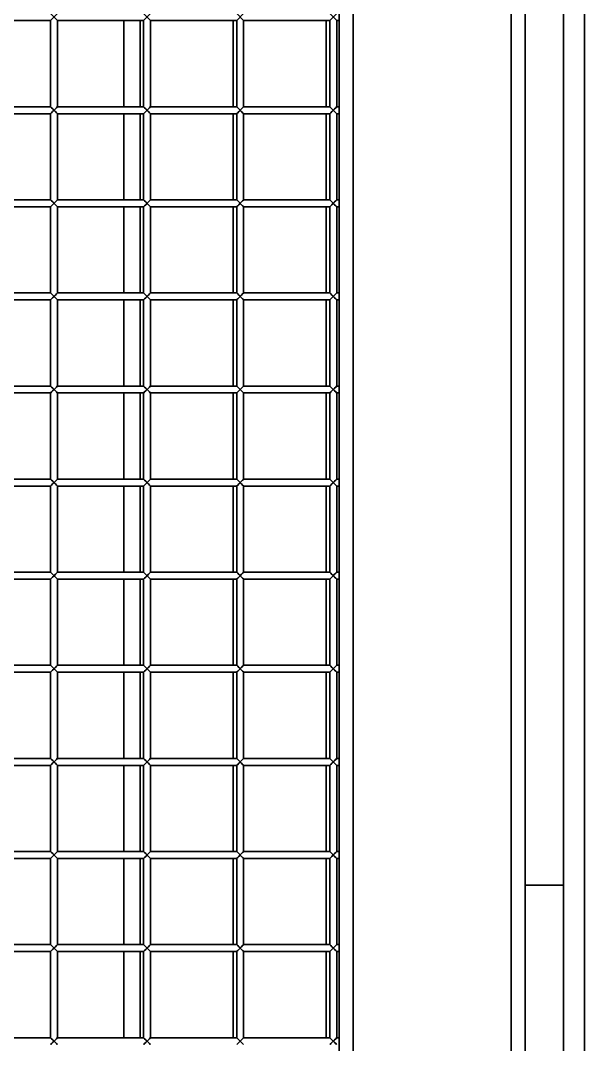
# Model space of a CAD drawing. Header units: millimetres. Extents: x 32496 to 166256, y 3504 to 23939.
# Drawn here: x 99525.3 to 99767.8, y 20375.6 to 20815.6 of the extents above; entities that cross this region are included whole.
import ezdxf

# ---------------------------------------------------------------- set-up
doc = ezdxf.new("R2010")
doc.units = ezdxf.units.MM
doc.layers.get('0').update_dxf_attribs({"lineweight": 35})

# ---------------------------------------------------------------- blocks, each defined once
blk = doc.blocks.new('8-1250')
at = {"linetype": 'Continuous'}
for p, q in [((-300.63, -33789.43), (-300.63, -34414.79)), ((-294.63, -34433.17), (-294.63, -33790.41)), ((-226.63, -33799.29), (-226.63, -34424.29)), ((-220.63, -34424.29), (-220.63, -33799.29)), ((-204.13, -34424.29), (-204.13, -33799.29)), ((-195.13, -34424.29), (-195.13, -33799.29)), ((-461.63, -33944.79), (-424.63, -33944.79)), ((-424.63, -33941.79), (-421.63, -33944.79)), ((-424.63, -33944.79), (-421.63, -33941.79)), ((-424.63, -33944.79), (-424.63, -33981.79)), ((-421.63, -33944.79), (-384.63, -33944.79)), ((-421.63, -33944.79), (-421.63, -33981.79)), ((-393.13, -33981.79), (-393.13, -33944.79)), ((-386.13, -33944.79), (-386.13, -33981.79)), ((-384.63, -33941.79), (-381.63, -33944.79)), ((-384.63, -33944.79), (-381.63, -33941.79)), ((-384.63, -33944.79), (-384.63, -33981.79)), ((-381.63, -33944.79), (-344.63, -33944.79)), ((-381.63, -33944.79), (-381.63, -33981.79)), ((-346.13, -33944.79), (-346.13, -33981.79)), ((-344.63, -33941.79), (-341.63, -33944.79)), ((-344.63, -33944.79), (-341.63, -33941.79)), ((-344.63, -33944.79), (-344.63, -33981.79)), ((-341.63, -33944.79), (-304.63, -33944.79)), ((-341.63, -33944.79), (-341.63, -33981.79)), ((-306.13, -33944.79), (-306.13, -33981.79)), ((-304.63, -33941.79), (-301.63, -33944.79)), ((-304.63, -33944.79), (-301.63, -33941.79)), ((-304.63, -33944.79), (-304.63, -33981.79)), ((-301.63, -33944.79), (-300.63, -33944.79)), ((-301.63, -33944.79), (-301.63, -33981.79)), ((-461.63, -33981.79), (-424.63, -33981.79)), ((-461.63, -33984.79), (-424.63, -33984.79)), ((-424.63, -33981.79), (-421.63, -33984.79)), ((-424.63, -33984.79), (-421.63, -33981.79)), ((-424.63, -33984.79), (-424.63, -34021.79)), ((-421.63, -33981.79), (-384.63, -33981.79)), ((-421.63, -33984.79), (-384.63, -33984.79)), ((-421.63, -33984.79), (-421.63, -34021.79)), ((-393.13, -34021.79), (-393.13, -33984.79)), ((-386.13, -33984.79), (-386.13, -34021.79)), ((-384.63, -33981.79), (-381.63, -33984.79)), ((-384.63, -33984.79), (-381.63, -33981.79)), ((-384.63, -33984.79), (-384.63, -34021.79)), ((-381.63, -33981.79), (-344.63, -33981.79)), ((-381.63, -33984.79), (-344.63, -33984.79)), ((-381.63, -33984.79), (-381.63, -34021.79)), ((-346.13, -33984.79), (-346.13, -34021.79)), ((-344.63, -33981.79), (-341.63, -33984.79)), ((-344.63, -33984.79), (-341.63, -33981.79)), ((-344.63, -33984.79), (-344.63, -34021.79)), ((-341.63, -33981.79), (-304.63, -33981.79)), ((-341.63, -33984.79), (-304.63, -33984.79)), ((-341.63, -33984.79), (-341.63, -34021.79)), ((-306.13, -33984.79), (-306.13, -34021.79)), ((-304.63, -33981.79), (-301.63, -33984.79)), ((-304.63, -33984.79), (-301.63, -33981.79)), ((-304.63, -33984.79), (-304.63, -34021.79)), ((-301.63, -33981.79), (-300.63, -33981.79)), ((-301.63, -33984.79), (-300.63, -33984.79)), ((-301.63, -33984.79), (-301.63, -34021.79)), ((-461.63, -34021.79), (-424.63, -34021.79)), ((-461.63, -34024.79), (-424.63, -34024.79)), ((-424.63, -34021.79), (-421.63, -34024.79)), ((-424.63, -34024.79), (-421.63, -34021.79)), ((-424.63, -34024.79), (-424.63, -34061.79)), ((-421.63, -34021.79), (-384.63, -34021.79)), ((-421.63, -34024.79), (-384.63, -34024.79)), ((-421.63, -34024.79), (-421.63, -34061.79)), ((-393.13, -34061.79), (-393.13, -34024.79)), ((-386.13, -34024.79), (-386.13, -34061.79)), ((-384.63, -34021.79), (-381.63, -34024.79)), ((-384.63, -34024.79), (-381.63, -34021.79)), ((-384.63, -34024.79), (-384.63, -34061.79)), ((-381.63, -34021.79), (-344.63, -34021.79)), ((-381.63, -34024.79), (-344.63, -34024.79)), ((-381.63, -34024.79), (-381.63, -34061.79)), ((-346.13, -34024.79), (-346.13, -34061.79)), ((-344.63, -34021.79), (-341.63, -34024.79)), ((-344.63, -34024.79), (-341.63, -34021.79)), ((-344.63, -34024.79), (-344.63, -34061.79)), ((-341.63, -34021.79), (-304.63, -34021.79)), ((-341.63, -34024.79), (-304.63, -34024.79)), ((-341.63, -34024.79), (-341.63, -34061.79)), ((-306.13, -34024.79), (-306.13, -34061.79)), ((-304.63, -34021.79), (-301.63, -34024.79)), ((-304.63, -34024.79), (-301.63, -34021.79)), ((-304.63, -34024.79), (-304.63, -34061.79)), ((-301.63, -34021.79), (-300.63, -34021.79)), ((-301.63, -34024.79), (-300.63, -34024.79)), ((-301.63, -34024.79), (-301.63, -34061.79)), ((-461.63, -34061.79), (-424.63, -34061.79)), ((-461.63, -34064.79), (-424.63, -34064.79)), ((-424.63, -34061.79), (-421.63, -34064.79)), ((-424.63, -34064.79), (-421.63, -34061.79)), ((-424.63, -34064.79), (-424.63, -34101.79)), ((-421.63, -34061.79), (-384.63, -34061.79)), ((-421.63, -34064.79), (-384.63, -34064.79)), ((-421.63, -34064.79), (-421.63, -34101.79)), ((-393.13, -34101.79), (-393.13, -34064.79)), ((-386.13, -34064.79), (-386.13, -34101.79)), ((-384.63, -34061.79), (-381.63, -34064.79)), ((-384.63, -34064.79), (-381.63, -34061.79)), ((-384.63, -34064.79), (-384.63, -34101.79)), ((-381.63, -34061.79), (-344.63, -34061.79)), ((-381.63, -34064.79), (-344.63, -34064.79)), ((-381.63, -34064.79), (-381.63, -34101.79)), ((-346.13, -34064.79), (-346.13, -34101.79)), ((-344.63, -34061.79), (-341.63, -34064.79)), ((-344.63, -34064.79), (-341.63, -34061.79)), ((-344.63, -34064.79), (-344.63, -34101.79)), ((-341.63, -34061.79), (-304.63, -34061.79)), ((-341.63, -34064.79), (-304.63, -34064.79)), ((-341.63, -34064.79), (-341.63, -34101.79)), ((-306.13, -34064.79), (-306.13, -34101.79)), ((-304.63, -34061.79), (-301.63, -34064.79)), ((-304.63, -34064.79), (-301.63, -34061.79)), ((-304.63, -34064.79), (-304.63, -34101.79)), ((-301.63, -34061.79), (-300.63, -34061.79)), ((-301.63, -34064.79), (-300.63, -34064.79)), ((-301.63, -34064.79), (-301.63, -34101.79)), ((-461.63, -34101.79), (-424.63, -34101.79)), ((-424.63, -34101.79), (-421.63, -34104.79)), ((-424.63, -34104.79), (-421.63, -34101.79)), ((-421.63, -34101.79), (-384.63, -34101.79)), ((-384.63, -34101.79), (-381.63, -34104.79)), ((-384.63, -34104.79), (-381.63, -34101.79)), ((-381.63, -34101.79), (-344.63, -34101.79)), ((-344.63, -34101.79), (-341.63, -34104.79)), ((-344.63, -34104.79), (-341.63, -34101.79)), ((-341.63, -34101.79), (-304.63, -34101.79)), ((-304.63, -34101.79), (-301.63, -34104.79)), ((-304.63, -34104.79), (-301.63, -34101.79)), ((-301.63, -34101.79), (-300.63, -34101.79)), ((-461.63, -34104.79), (-424.63, -34104.79)), ((-424.63, -34104.79), (-424.63, -34141.79)), ((-421.63, -34104.79), (-384.63, -34104.79)), ((-421.63, -34104.79), (-421.63, -34141.79)), ((-393.13, -34141.79), (-393.13, -34104.79)), ((-386.13, -34104.79), (-386.13, -34141.79)), ((-384.63, -34104.79), (-384.63, -34141.79)), ((-381.63, -34104.79), (-344.63, -34104.79)), ((-381.63, -34104.79), (-381.63, -34141.79)), ((-346.13, -34104.79), (-346.13, -34141.79)), ((-344.63, -34104.79), (-344.63, -34141.79)), ((-341.63, -34104.79), (-304.63, -34104.79)), ((-341.63, -34104.79), (-341.63, -34141.79)), ((-306.13, -34104.79), (-306.13, -34141.79)), ((-304.63, -34104.79), (-304.63, -34141.79)), ((-301.63, -34104.79), (-300.63, -34104.79)), ((-301.63, -34104.79), (-301.63, -34141.79)), ((-461.63, -34141.79), (-424.63, -34141.79)), ((-424.63, -34141.79), (-421.63, -34144.79)), ((-424.63, -34144.79), (-421.63, -34141.79)), ((-421.63, -34141.79), (-384.63, -34141.79)), ((-384.63, -34141.79), (-381.63, -34144.79)), ((-384.63, -34144.79), (-381.63, -34141.79)), ((-381.63, -34141.79), (-344.63, -34141.79)), ((-344.63, -34141.79), (-341.63, -34144.79)), ((-344.63, -34144.79), (-341.63, -34141.79)), ((-341.63, -34141.79), (-304.63, -34141.79)), ((-304.63, -34141.79), (-301.63, -34144.79)), ((-304.63, -34144.79), (-301.63, -34141.79)), ((-301.63, -34141.79), (-300.63, -34141.79)), ((-461.63, -34144.79), (-424.63, -34144.79)), ((-424.63, -34144.79), (-424.63, -34181.79)), ((-421.63, -34144.79), (-384.63, -34144.79)), ((-421.63, -34144.79), (-421.63, -34181.79)), ((-393.13, -34181.79), (-393.13, -34144.79)), ((-386.13, -34144.79), (-386.13, -34181.79)), ((-384.63, -34144.79), (-384.63, -34181.79)), ((-381.63, -34144.79), (-344.63, -34144.79)), ((-381.63, -34144.79), (-381.63, -34181.79)), ((-346.13, -34144.79), (-346.13, -34181.79)), ((-344.63, -34144.79), (-344.63, -34181.79)), ((-341.63, -34144.79), (-304.63, -34144.79)), ((-341.63, -34144.79), (-341.63, -34181.79)), ((-306.13, -34144.79), (-306.13, -34181.79)), ((-304.63, -34144.79), (-304.63, -34181.79)), ((-301.63, -34144.79), (-300.63, -34144.79)), ((-301.63, -34144.79), (-301.63, -34181.79)), ((-461.63, -34181.79), (-424.63, -34181.79)), ((-424.63, -34181.79), (-421.63, -34184.79)), ((-424.63, -34184.79), (-421.63, -34181.79)), ((-421.63, -34181.79), (-384.63, -34181.79)), ((-384.63, -34181.79), (-381.63, -34184.79)), ((-384.63, -34184.79), (-381.63, -34181.79)), ((-381.63, -34181.79), (-344.63, -34181.79)), ((-344.63, -34181.79), (-341.63, -34184.79)), ((-344.63, -34184.79), (-341.63, -34181.79)), ((-341.63, -34181.79), (-304.63, -34181.79)), ((-304.63, -34181.79), (-301.63, -34184.79)), ((-304.63, -34184.79), (-301.63, -34181.79)), ((-301.63, -34181.79), (-300.63, -34181.79)), ((-461.63, -34184.79), (-424.63, -34184.79)), ((-424.63, -34184.79), (-424.63, -34221.79)), ((-421.63, -34184.79), (-384.63, -34184.79)), ((-421.63, -34184.79), (-421.63, -34221.79)), ((-393.13, -34221.79), (-393.13, -34184.79)), ((-386.13, -34184.79), (-386.13, -34221.79)), ((-384.63, -34184.79), (-384.63, -34221.79)), ((-381.63, -34184.79), (-344.63, -34184.79)), ((-381.63, -34184.79), (-381.63, -34221.79)), ((-346.13, -34184.79), (-346.13, -34221.79)), ((-344.63, -34184.79), (-344.63, -34221.79)), ((-341.63, -34184.79), (-304.63, -34184.79)), ((-341.63, -34184.79), (-341.63, -34221.79)), ((-306.13, -34184.79), (-306.13, -34221.79)), ((-304.63, -34184.79), (-304.63, -34221.79)), ((-301.63, -34184.79), (-300.63, -34184.79)), ((-301.63, -34184.79), (-301.63, -34221.79)), ((-461.63, -34221.79), (-424.63, -34221.79)), ((-424.63, -34221.79), (-421.63, -34224.79)), ((-424.63, -34224.79), (-421.63, -34221.79)), ((-421.63, -34221.79), (-384.63, -34221.79)), ((-384.63, -34221.79), (-381.63, -34224.79)), ((-384.63, -34224.79), (-381.63, -34221.79)), ((-381.63, -34221.79), (-344.63, -34221.79)), ((-344.63, -34221.79), (-341.63, -34224.79)), ((-344.63, -34224.79), (-341.63, -34221.79)), ((-341.63, -34221.79), (-304.63, -34221.79)), ((-304.63, -34221.79), (-301.63, -34224.79)), ((-304.63, -34224.79), (-301.63, -34221.79)), ((-301.63, -34221.79), (-300.63, -34221.79)), ((-461.63, -34224.79), (-424.63, -34224.79)), ((-424.63, -34224.79), (-424.63, -34261.79)), ((-421.63, -34224.79), (-384.63, -34224.79)), ((-421.63, -34224.79), (-421.63, -34261.79)), ((-393.13, -34261.79), (-393.13, -34224.79)), ((-386.13, -34224.79), (-386.13, -34261.79)), ((-384.63, -34224.79), (-384.63, -34261.79)), ((-381.63, -34224.79), (-344.63, -34224.79)), ((-381.63, -34224.79), (-381.63, -34261.79)), ((-346.13, -34224.79), (-346.13, -34261.79)), ((-344.63, -34224.79), (-344.63, -34261.79)), ((-341.63, -34224.79), (-304.63, -34224.79)), ((-341.63, -34224.79), (-341.63, -34261.79)), ((-306.13, -34224.79), (-306.13, -34261.79)), ((-304.63, -34224.79), (-304.63, -34261.79)), ((-301.63, -34224.79), (-300.63, -34224.79)), ((-301.63, -34224.79), (-301.63, -34261.79)), ((-461.63, -34261.79), (-424.63, -34261.79)), ((-424.63, -34261.79), (-421.63, -34264.79)), ((-424.63, -34264.79), (-421.63, -34261.79)), ((-421.63, -34261.79), (-384.63, -34261.79)), ((-384.63, -34261.79), (-381.63, -34264.79)), ((-384.63, -34264.79), (-381.63, -34261.79)), ((-381.63, -34261.79), (-344.63, -34261.79)), ((-344.63, -34261.79), (-341.63, -34264.79)), ((-344.63, -34264.79), (-341.63, -34261.79)), ((-341.63, -34261.79), (-304.63, -34261.79)), ((-304.63, -34261.79), (-301.63, -34264.79)), ((-304.63, -34264.79), (-301.63, -34261.79)), ((-301.63, -34261.79), (-300.63, -34261.79)), ((-461.63, -34264.79), (-424.63, -34264.79)), ((-424.63, -34264.79), (-424.63, -34301.79)), ((-421.63, -34264.79), (-384.63, -34264.79)), ((-421.63, -34264.79), (-421.63, -34301.79)), ((-393.13, -34301.79), (-393.13, -34264.79)), ((-386.13, -34264.79), (-386.13, -34301.79)), ((-384.63, -34264.79), (-384.63, -34301.79)), ((-381.63, -34264.79), (-344.63, -34264.79)), ((-381.63, -34264.79), (-381.63, -34301.79)), ((-346.13, -34264.79), (-346.13, -34301.79)), ((-344.63, -34264.79), (-344.63, -34301.79)), ((-341.63, -34264.79), (-304.63, -34264.79)), ((-341.63, -34264.79), (-341.63, -34301.79)), ((-306.13, -34264.79), (-306.13, -34301.79)), ((-304.63, -34264.79), (-304.63, -34301.79)), ((-301.63, -34264.79), (-300.63, -34264.79)), ((-301.63, -34264.79), (-301.63, -34301.79)), ((-461.63, -34301.79), (-424.63, -34301.79)), ((-424.63, -34301.79), (-421.63, -34304.79)), ((-424.63, -34304.79), (-421.63, -34301.79)), ((-421.63, -34301.79), (-384.63, -34301.79)), ((-384.63, -34301.79), (-381.63, -34304.79)), ((-384.63, -34304.79), (-381.63, -34301.79)), ((-381.63, -34301.79), (-344.63, -34301.79)), ((-344.63, -34301.79), (-341.63, -34304.79)), ((-344.63, -34304.79), (-341.63, -34301.79)), ((-341.63, -34301.79), (-304.63, -34301.79)), ((-304.63, -34301.79), (-301.63, -34304.79)), ((-304.63, -34304.79), (-301.63, -34301.79)), ((-301.63, -34301.79), (-300.63, -34301.79)), ((-461.63, -34304.79), (-424.63, -34304.79)), ((-424.63, -34304.79), (-424.63, -34341.79)), ((-421.63, -34304.79), (-384.63, -34304.79)), ((-421.63, -34304.79), (-421.63, -34341.79)), ((-393.13, -34341.79), (-393.13, -34304.79)), ((-386.13, -34304.79), (-386.13, -34341.79)), ((-384.63, -34304.79), (-384.63, -34341.79)), ((-381.63, -34304.79), (-344.63, -34304.79)), ((-381.63, -34304.79), (-381.63, -34341.79)), ((-346.13, -34304.79), (-346.13, -34341.79)), ((-344.63, -34304.79), (-344.63, -34341.79)), ((-341.63, -34304.79), (-304.63, -34304.79)), ((-341.63, -34304.79), (-341.63, -34341.79)), ((-306.13, -34304.79), (-306.13, -34341.79)), ((-304.63, -34304.79), (-304.63, -34341.79)), ((-301.63, -34304.79), (-300.63, -34304.79)), ((-301.63, -34304.79), (-301.63, -34341.79)), ((-220.63, -34316.29), (-204.13, -34316.29)), ((-461.63, -34341.79), (-424.63, -34341.79)), ((-424.63, -34341.79), (-421.63, -34344.79)), ((-424.63, -34344.79), (-421.63, -34341.79)), ((-421.63, -34341.79), (-384.63, -34341.79)), ((-384.63, -34341.79), (-381.63, -34344.79)), ((-384.63, -34344.79), (-381.63, -34341.79)), ((-381.63, -34341.79), (-344.63, -34341.79)), ((-344.63, -34341.79), (-341.63, -34344.79)), ((-344.63, -34344.79), (-341.63, -34341.79)), ((-341.63, -34341.79), (-304.63, -34341.79)), ((-304.63, -34341.79), (-301.63, -34344.79)), ((-304.63, -34344.79), (-301.63, -34341.79)), ((-301.63, -34341.79), (-300.63, -34341.79)), ((-461.63, -34344.79), (-424.63, -34344.79)), ((-424.63, -34344.79), (-424.63, -34381.79)), ((-421.63, -34344.79), (-384.63, -34344.79)), ((-421.63, -34344.79), (-421.63, -34381.79)), ((-393.13, -34381.79), (-393.13, -34344.79)), ((-386.13, -34344.79), (-386.13, -34381.79)), ((-384.63, -34344.79), (-384.63, -34381.79)), ((-381.63, -34344.79), (-344.63, -34344.79)), ((-381.63, -34344.79), (-381.63, -34381.79)), ((-346.13, -34344.79), (-346.13, -34381.79)), ((-344.63, -34344.79), (-344.63, -34381.79)), ((-341.63, -34344.79), (-304.63, -34344.79)), ((-341.63, -34344.79), (-341.63, -34381.79)), ((-306.13, -34344.79), (-306.13, -34381.79)), ((-304.63, -34344.79), (-304.63, -34381.79)), ((-301.63, -34344.79), (-300.63, -34344.79)), ((-301.63, -34344.79), (-301.63, -34381.79)), ((-461.63, -34381.79), (-424.63, -34381.79)), ((-424.63, -34381.79), (-421.63, -34384.79)), ((-424.63, -34384.79), (-421.63, -34381.79)), ((-421.63, -34381.79), (-384.63, -34381.79)), ((-384.63, -34381.79), (-381.63, -34384.79)), ((-384.63, -34384.79), (-381.63, -34381.79)), ((-381.63, -34381.79), (-344.63, -34381.79)), ((-344.63, -34381.79), (-341.63, -34384.79)), ((-344.63, -34384.79), (-341.63, -34381.79)), ((-341.63, -34381.79), (-304.63, -34381.79)), ((-304.63, -34381.79), (-301.63, -34384.79)), ((-304.63, -34384.79), (-301.63, -34381.79)), ((-301.63, -34381.79), (-300.63, -34381.79))]:
    blk.add_line(p, q, dxfattribs=at)
for points in [[(-424.63, -33981.79), (-424.2, -33982.22), (-423.71, -33982.71), (-422.54, -33983.88)], [(-423.13, -33983.29), (-423.72, -33983.88), (-424.19, -33984.35), (-424.51, -33984.67)], [(-423.13, -33983.29), (-422.54, -33982.7), (-422.07, -33982.23), (-421.74, -33981.9)], [(-421.74, -33984.67), (-422.07, -33984.35), (-422.54, -33983.88)], [(-384.63, -33981.79), (-384.2, -33982.22), (-383.71, -33982.71), (-382.54, -33983.88)], [(-383.13, -33983.29), (-383.72, -33983.88), (-384.19, -33984.35), (-384.51, -33984.67)], [(-383.13, -33983.29), (-382.54, -33982.7), (-382.07, -33982.23), (-381.74, -33981.9)], [(-381.74, -33984.67), (-382.07, -33984.35), (-382.54, -33983.88)], [(-344.63, -33981.79), (-344.2, -33982.22), (-343.71, -33982.71), (-342.54, -33983.88)], [(-343.13, -33983.29), (-343.72, -33983.88), (-344.19, -33984.35), (-344.51, -33984.67)], [(-343.13, -33983.29), (-342.54, -33982.7), (-342.07, -33982.23), (-341.74, -33981.9)], [(-341.74, -33984.67), (-342.07, -33984.35), (-342.54, -33983.88)], [(-304.63, -33981.79), (-304.2, -33982.22), (-303.71, -33982.71), (-302.54, -33983.88)], [(-303.13, -33983.29), (-303.72, -33983.88), (-304.19, -33984.35), (-304.51, -33984.67)], [(-303.13, -33983.29), (-302.54, -33982.7), (-302.07, -33982.23), (-301.74, -33981.9)], [(-301.74, -33984.67), (-302.07, -33984.35), (-302.54, -33983.88)], [(-424.63, -34021.79), (-424.2, -34022.22), (-423.71, -34022.71), (-422.54, -34023.88)], [(-423.13, -34023.29), (-423.72, -34023.88), (-424.19, -34024.35), (-424.51, -34024.67)], [(-423.13, -34023.29), (-422.54, -34022.7), (-422.07, -34022.23), (-421.74, -34021.9)], [(-421.74, -34024.67), (-422.07, -34024.35), (-422.54, -34023.88)], [(-384.63, -34021.79), (-384.2, -34022.22), (-383.71, -34022.71), (-382.54, -34023.88)], [(-383.13, -34023.29), (-383.72, -34023.88), (-384.19, -34024.35), (-384.51, -34024.67)], [(-383.13, -34023.29), (-382.54, -34022.7), (-382.07, -34022.23), (-381.74, -34021.9)], [(-381.74, -34024.67), (-382.07, -34024.35), (-382.54, -34023.88)], [(-344.63, -34021.79), (-344.2, -34022.22), (-343.71, -34022.71), (-342.54, -34023.88)], [(-343.13, -34023.29), (-343.72, -34023.88), (-344.19, -34024.35), (-344.51, -34024.67)], [(-343.13, -34023.29), (-342.54, -34022.7), (-342.07, -34022.23), (-341.74, -34021.9)], [(-341.74, -34024.67), (-342.07, -34024.35), (-342.54, -34023.88)], [(-304.63, -34021.79), (-304.2, -34022.22), (-303.71, -34022.71), (-302.54, -34023.88)], [(-303.13, -34023.29), (-303.72, -34023.88), (-304.19, -34024.35), (-304.51, -34024.67)], [(-303.13, -34023.29), (-302.54, -34022.7), (-302.07, -34022.23), (-301.74, -34021.9)], [(-301.74, -34024.67), (-302.07, -34024.35), (-302.54, -34023.88)], [(-424.63, -34061.79), (-424.2, -34062.22), (-423.71, -34062.71), (-422.54, -34063.88)], [(-423.13, -34063.29), (-423.72, -34063.88), (-424.19, -34064.35), (-424.51, -34064.67)], [(-423.13, -34063.29), (-422.54, -34062.7), (-422.07, -34062.23), (-421.74, -34061.9)], [(-421.74, -34064.67), (-422.07, -34064.35), (-422.54, -34063.88)], [(-384.63, -34061.79), (-384.2, -34062.22), (-383.71, -34062.71), (-382.54, -34063.88)], [(-383.13, -34063.29), (-383.72, -34063.88), (-384.19, -34064.35), (-384.51, -34064.67)], [(-383.13, -34063.29), (-382.54, -34062.7), (-382.07, -34062.23), (-381.74, -34061.9)], [(-381.74, -34064.67), (-382.07, -34064.35), (-382.54, -34063.88)], [(-344.63, -34061.79), (-344.2, -34062.22), (-343.71, -34062.71), (-342.54, -34063.88)], [(-343.13, -34063.29), (-343.72, -34063.88), (-344.19, -34064.35), (-344.51, -34064.67)], [(-343.13, -34063.29), (-342.54, -34062.7), (-342.07, -34062.23), (-341.74, -34061.9)], [(-341.74, -34064.67), (-342.07, -34064.35), (-342.54, -34063.88)], [(-304.63, -34061.79), (-304.2, -34062.22), (-303.71, -34062.71), (-302.54, -34063.88)], [(-303.13, -34063.29), (-303.72, -34063.88), (-304.19, -34064.35), (-304.51, -34064.67)], [(-303.13, -34063.29), (-302.54, -34062.7), (-302.07, -34062.23), (-301.74, -34061.9)], [(-301.74, -34064.67), (-302.07, -34064.35), (-302.54, -34063.88)], [(-424.63, -34101.79), (-424.2, -34102.22), (-423.71, -34102.71), (-422.54, -34103.88)], [(-423.13, -34103.29), (-423.72, -34103.88), (-424.19, -34104.35), (-424.51, -34104.67)], [(-423.13, -34103.29), (-422.54, -34102.7), (-422.07, -34102.23), (-421.74, -34101.9)], [(-421.74, -34104.67), (-422.07, -34104.35), (-422.54, -34103.88)], [(-384.63, -34101.79), (-384.2, -34102.22), (-383.71, -34102.71), (-382.54, -34103.88)], [(-383.13, -34103.29), (-383.72, -34103.88), (-384.19, -34104.35), (-384.51, -34104.67)], [(-383.13, -34103.29), (-382.54, -34102.7), (-382.07, -34102.23), (-381.74, -34101.9)], [(-381.74, -34104.67), (-382.07, -34104.35), (-382.54, -34103.88)], [(-344.63, -34101.79), (-344.2, -34102.22), (-343.71, -34102.71), (-342.54, -34103.88)], [(-343.13, -34103.29), (-343.72, -34103.88), (-344.19, -34104.35), (-344.51, -34104.67)], [(-343.13, -34103.29), (-342.54, -34102.7), (-342.07, -34102.23), (-341.74, -34101.9)], [(-341.74, -34104.67), (-342.07, -34104.35), (-342.54, -34103.88)], [(-304.63, -34101.79), (-304.2, -34102.22), (-303.71, -34102.71), (-302.54, -34103.88)], [(-303.13, -34103.29), (-303.72, -34103.88), (-304.19, -34104.35), (-304.51, -34104.67)], [(-303.13, -34103.29), (-302.54, -34102.7), (-302.07, -34102.23), (-301.74, -34101.9)], [(-301.74, -34104.67), (-302.07, -34104.35), (-302.54, -34103.88)], [(-424.63, -34141.79), (-424.2, -34142.22), (-423.71, -34142.71), (-422.54, -34143.88)], [(-423.13, -34143.29), (-423.72, -34143.88), (-424.19, -34144.35), (-424.51, -34144.67)], [(-423.13, -34143.29), (-422.54, -34142.7), (-422.07, -34142.23), (-421.74, -34141.9)], [(-421.74, -34144.67), (-422.07, -34144.35), (-422.54, -34143.88)], [(-384.63, -34141.79), (-384.2, -34142.22), (-383.71, -34142.71), (-382.54, -34143.88)], [(-383.13, -34143.29), (-383.72, -34143.88), (-384.19, -34144.35), (-384.51, -34144.67)], [(-383.13, -34143.29), (-382.54, -34142.7), (-382.07, -34142.23), (-381.74, -34141.9)], [(-381.74, -34144.67), (-382.07, -34144.35), (-382.54, -34143.88)], [(-344.63, -34141.79), (-344.2, -34142.22), (-343.71, -34142.71), (-342.54, -34143.88)], [(-343.13, -34143.29), (-343.72, -34143.88), (-344.19, -34144.35), (-344.51, -34144.67)], [(-343.13, -34143.29), (-342.54, -34142.7), (-342.07, -34142.23), (-341.74, -34141.9)], [(-341.74, -34144.67), (-342.07, -34144.35), (-342.54, -34143.88)], [(-304.63, -34141.79), (-304.2, -34142.22), (-303.71, -34142.71), (-302.54, -34143.88)], [(-303.13, -34143.29), (-303.72, -34143.88), (-304.19, -34144.35), (-304.51, -34144.67)], [(-303.13, -34143.29), (-302.54, -34142.7), (-302.07, -34142.23), (-301.74, -34141.9)], [(-301.74, -34144.67), (-302.07, -34144.35), (-302.54, -34143.88)], [(-424.63, -34181.79), (-424.2, -34182.22), (-423.71, -34182.71), (-422.54, -34183.88)], [(-423.13, -34183.29), (-423.72, -34183.88), (-424.19, -34184.35), (-424.51, -34184.67)], [(-423.13, -34183.29), (-422.54, -34182.7), (-422.07, -34182.23), (-421.74, -34181.9)], [(-384.63, -34181.79), (-384.2, -34182.22), (-383.71, -34182.71), (-382.54, -34183.88)], [(-383.13, -34183.29), (-383.72, -34183.88), (-384.19, -34184.35), (-384.51, -34184.67)], [(-383.13, -34183.29), (-382.54, -34182.7), (-382.07, -34182.23), (-381.74, -34181.9)], [(-344.63, -34181.79), (-344.2, -34182.22), (-343.71, -34182.71), (-342.54, -34183.88)], [(-343.13, -34183.29), (-343.72, -34183.88), (-344.19, -34184.35), (-344.51, -34184.67)], [(-343.13, -34183.29), (-342.54, -34182.7), (-342.07, -34182.23), (-341.74, -34181.9)], [(-304.63, -34181.79), (-304.2, -34182.22), (-303.71, -34182.71), (-302.54, -34183.88)], [(-303.13, -34183.29), (-303.72, -34183.88), (-304.19, -34184.35), (-304.51, -34184.67)], [(-303.13, -34183.29), (-302.54, -34182.7), (-302.07, -34182.23), (-301.74, -34181.9)], [(-421.74, -34184.67), (-422.07, -34184.35), (-422.54, -34183.88)], [(-381.74, -34184.67), (-382.07, -34184.35), (-382.54, -34183.88)], [(-341.74, -34184.67), (-342.07, -34184.35), (-342.54, -34183.88)], [(-301.74, -34184.67), (-302.07, -34184.35), (-302.54, -34183.88)], [(-424.63, -34221.79), (-424.2, -34222.22), (-423.71, -34222.71), (-422.54, -34223.88)], [(-423.13, -34223.29), (-422.54, -34222.7), (-422.07, -34222.23), (-421.74, -34221.9)], [(-384.63, -34221.79), (-384.2, -34222.22), (-383.71, -34222.71), (-382.54, -34223.88)], [(-383.13, -34223.29), (-382.54, -34222.7), (-382.07, -34222.23), (-381.74, -34221.9)], [(-344.63, -34221.79), (-344.2, -34222.22), (-343.71, -34222.71), (-342.54, -34223.88)], [(-343.13, -34223.29), (-342.54, -34222.7), (-342.07, -34222.23), (-341.74, -34221.9)], [(-304.63, -34221.79), (-304.2, -34222.22), (-303.71, -34222.71), (-302.54, -34223.88)], [(-303.13, -34223.29), (-302.54, -34222.7), (-302.07, -34222.23), (-301.74, -34221.9)], [(-423.13, -34223.29), (-423.72, -34223.88), (-424.19, -34224.35), (-424.51, -34224.67)], [(-421.74, -34224.67), (-422.07, -34224.35), (-422.54, -34223.88)], [(-383.13, -34223.29), (-383.72, -34223.88), (-384.19, -34224.35), (-384.51, -34224.67)], [(-381.74, -34224.67), (-382.07, -34224.35), (-382.54, -34223.88)], [(-343.13, -34223.29), (-343.72, -34223.88), (-344.19, -34224.35), (-344.51, -34224.67)], [(-341.74, -34224.67), (-342.07, -34224.35), (-342.54, -34223.88)], [(-303.13, -34223.29), (-303.72, -34223.88), (-304.19, -34224.35), (-304.51, -34224.67)], [(-301.74, -34224.67), (-302.07, -34224.35), (-302.54, -34223.88)], [(-424.63, -34261.79), (-424.2, -34262.22), (-423.71, -34262.71), (-422.54, -34263.88)], [(-423.13, -34263.29), (-422.54, -34262.7), (-422.07, -34262.23), (-421.74, -34261.9)], [(-384.63, -34261.79), (-384.2, -34262.22), (-383.71, -34262.71), (-382.54, -34263.88)], [(-383.13, -34263.29), (-382.54, -34262.7), (-382.07, -34262.23), (-381.74, -34261.9)], [(-344.63, -34261.79), (-344.2, -34262.22), (-343.71, -34262.71), (-342.54, -34263.88)], [(-343.13, -34263.29), (-342.54, -34262.7), (-342.07, -34262.23), (-341.74, -34261.9)], [(-304.63, -34261.79), (-304.2, -34262.22), (-303.71, -34262.71), (-302.54, -34263.88)], [(-303.13, -34263.29), (-302.54, -34262.7), (-302.07, -34262.23), (-301.74, -34261.9)], [(-423.13, -34263.29), (-423.72, -34263.88), (-424.19, -34264.35), (-424.51, -34264.67)], [(-421.74, -34264.67), (-422.07, -34264.35), (-422.54, -34263.88)], [(-383.13, -34263.29), (-383.72, -34263.88), (-384.19, -34264.35), (-384.51, -34264.67)], [(-381.74, -34264.67), (-382.07, -34264.35), (-382.54, -34263.88)], [(-343.13, -34263.29), (-343.72, -34263.88), (-344.19, -34264.35), (-344.51, -34264.67)], [(-341.74, -34264.67), (-342.07, -34264.35), (-342.54, -34263.88)], [(-303.13, -34263.29), (-303.72, -34263.88), (-304.19, -34264.35), (-304.51, -34264.67)], [(-301.74, -34264.67), (-302.07, -34264.35), (-302.54, -34263.88)], [(-424.63, -34301.79), (-424.2, -34302.22), (-423.71, -34302.71), (-422.54, -34303.88)], [(-423.13, -34303.29), (-422.54, -34302.7), (-422.07, -34302.23), (-421.74, -34301.9)], [(-384.63, -34301.79), (-384.2, -34302.22), (-383.71, -34302.71), (-382.54, -34303.88)], [(-383.13, -34303.29), (-382.54, -34302.7), (-382.07, -34302.23), (-381.74, -34301.9)], [(-344.63, -34301.79), (-344.2, -34302.22), (-343.71, -34302.71), (-342.54, -34303.88)], [(-343.13, -34303.29), (-342.54, -34302.7), (-342.07, -34302.23), (-341.74, -34301.9)], [(-304.63, -34301.79), (-304.2, -34302.22), (-303.71, -34302.71), (-302.54, -34303.88)], [(-303.13, -34303.29), (-302.54, -34302.7), (-302.07, -34302.23), (-301.74, -34301.9)], [(-423.13, -34303.29), (-423.72, -34303.88), (-424.19, -34304.35), (-424.51, -34304.67)], [(-421.74, -34304.67), (-422.07, -34304.35), (-422.54, -34303.88)], [(-383.13, -34303.29), (-383.72, -34303.88), (-384.19, -34304.35), (-384.51, -34304.67)], [(-381.74, -34304.67), (-382.07, -34304.35), (-382.54, -34303.88)], [(-343.13, -34303.29), (-343.72, -34303.88), (-344.19, -34304.35), (-344.51, -34304.67)], [(-341.74, -34304.67), (-342.07, -34304.35), (-342.54, -34303.88)], [(-303.13, -34303.29), (-303.72, -34303.88), (-304.19, -34304.35), (-304.51, -34304.67)], [(-301.74, -34304.67), (-302.07, -34304.35), (-302.54, -34303.88)], [(-424.63, -34341.79), (-424.2, -34342.22), (-423.71, -34342.71), (-422.54, -34343.88)], [(-423.13, -34343.29), (-422.54, -34342.7), (-422.07, -34342.23), (-421.74, -34341.9)], [(-384.63, -34341.79), (-384.2, -34342.22), (-383.71, -34342.71), (-382.54, -34343.88)], [(-383.13, -34343.29), (-382.54, -34342.7), (-382.07, -34342.23), (-381.74, -34341.9)], [(-344.63, -34341.79), (-344.2, -34342.22), (-343.71, -34342.71), (-342.54, -34343.88)], [(-343.13, -34343.29), (-342.54, -34342.7), (-342.07, -34342.23), (-341.74, -34341.9)], [(-304.63, -34341.79), (-304.2, -34342.22), (-303.71, -34342.71), (-302.54, -34343.88)], [(-303.13, -34343.29), (-302.54, -34342.7), (-302.07, -34342.23), (-301.74, -34341.9)], [(-423.13, -34343.29), (-423.72, -34343.88), (-424.19, -34344.35), (-424.51, -34344.67)], [(-421.74, -34344.67), (-422.07, -34344.35), (-422.54, -34343.88)], [(-383.13, -34343.29), (-383.72, -34343.88), (-384.19, -34344.35), (-384.51, -34344.67)], [(-381.74, -34344.67), (-382.07, -34344.35), (-382.54, -34343.88)], [(-343.13, -34343.29), (-343.72, -34343.88), (-344.19, -34344.35), (-344.51, -34344.67)], [(-341.74, -34344.67), (-342.07, -34344.35), (-342.54, -34343.88)], [(-303.13, -34343.29), (-303.72, -34343.88), (-304.19, -34344.35), (-304.51, -34344.67)], [(-301.74, -34344.67), (-302.07, -34344.35), (-302.54, -34343.88)], [(-424.63, -34381.79), (-424.2, -34382.22), (-423.71, -34382.71), (-422.54, -34383.88)], [(-423.13, -34383.29), (-423.72, -34383.88), (-424.19, -34384.35), (-424.51, -34384.67)], [(-423.13, -34383.29), (-422.54, -34382.7), (-422.07, -34382.23), (-421.74, -34381.9)], [(-421.74, -34384.67), (-422.07, -34384.35), (-422.54, -34383.88)], [(-384.63, -34381.79), (-384.2, -34382.22), (-383.71, -34382.71), (-382.54, -34383.88)], [(-383.13, -34383.29), (-383.72, -34383.88), (-384.19, -34384.35), (-384.51, -34384.67)], [(-383.13, -34383.29), (-382.54, -34382.7), (-382.07, -34382.23), (-381.74, -34381.9)], [(-381.74, -34384.67), (-382.07, -34384.35), (-382.54, -34383.88)], [(-344.63, -34381.79), (-344.2, -34382.22), (-343.71, -34382.71), (-342.54, -34383.88)], [(-343.13, -34383.29), (-343.72, -34383.88), (-344.19, -34384.35), (-344.51, -34384.67)], [(-343.13, -34383.29), (-342.54, -34382.7), (-342.07, -34382.23), (-341.74, -34381.9)], [(-341.74, -34384.67), (-342.07, -34384.35), (-342.54, -34383.88)], [(-304.63, -34381.79), (-304.2, -34382.22), (-303.71, -34382.71), (-302.54, -34383.88)], [(-303.13, -34383.29), (-303.72, -34383.88), (-304.19, -34384.35), (-304.51, -34384.67)], [(-303.13, -34383.29), (-302.54, -34382.7), (-302.07, -34382.23), (-301.74, -34381.9)], [(-301.74, -34384.67), (-302.07, -34384.35), (-302.54, -34383.88)]]:
    blk.add_lwpolyline(points, dxfattribs=at)

msp = doc.modelspace()

# ---------------------------------------------------------------- block references
at = {"color": 6}
msp.add_blockref('8-1250', (99962.893, 54760.291), dxfattribs=at)

doc.saveas('drawing.dxf')
